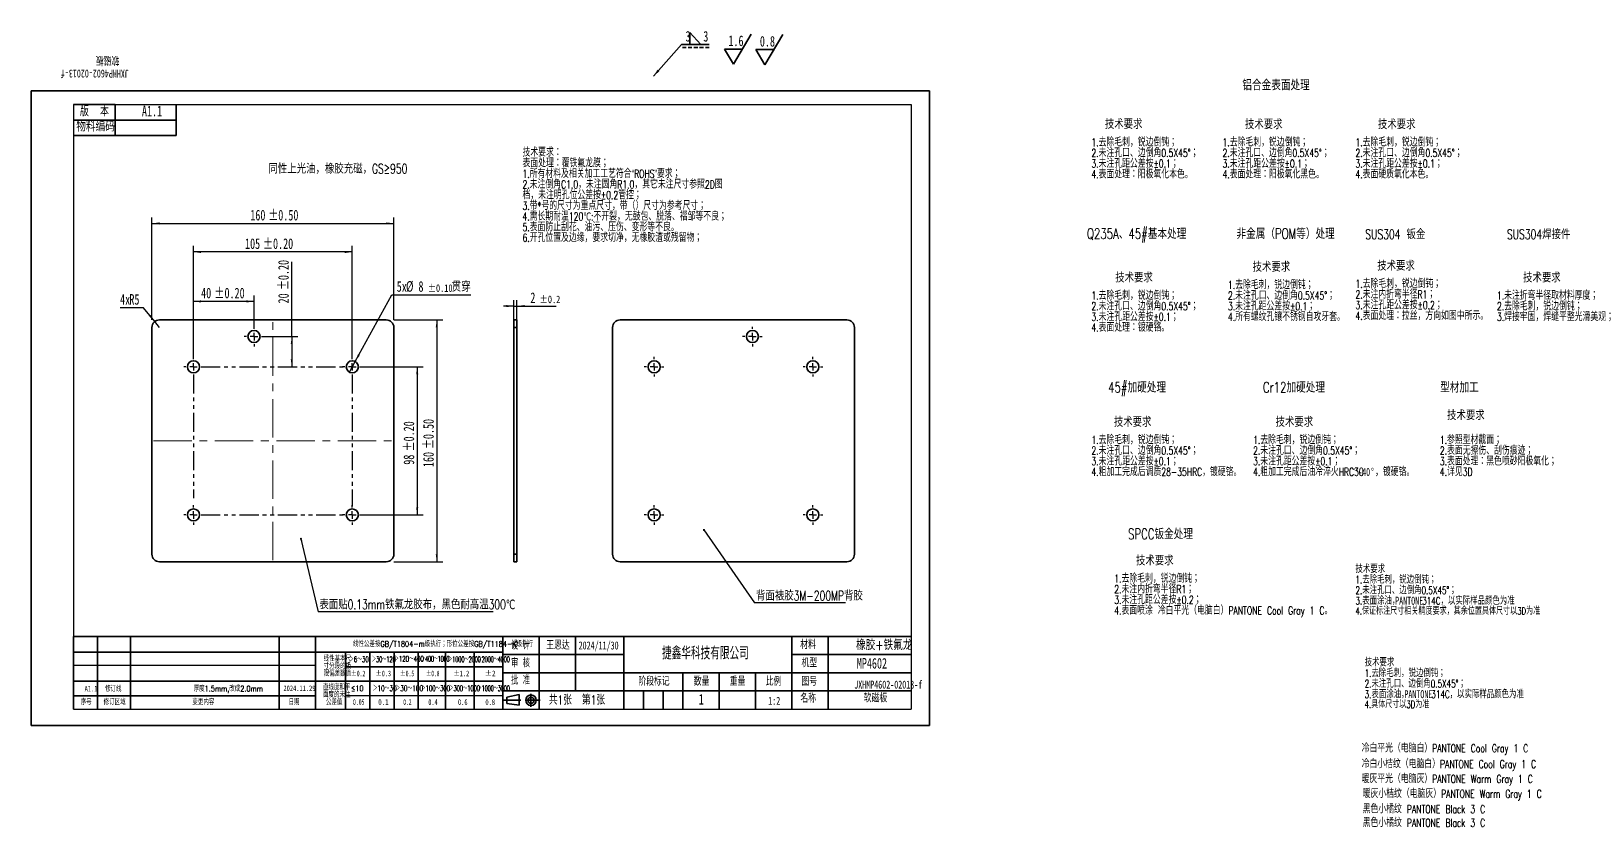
# Model space of a CAD drawing. Header units: millimetres. Extents: x 0 to 515, y -34 to 230.
import ezdxf

# ---------------------------------------------------------------- set-up
doc = ezdxf.new("R2010")
doc.units = ezdxf.units.MM
for name, pattern in [('CENTERX2', [20.32, 12.7, -2.54, 2.54, -2.54]), ('HIDDEN', [1.905, 1.27, -0.635]), ('PHANTOM', [12.7, 6.35, -1.27, 1.27, -1.27, 1.27, -1.27])]:
    doc.linetypes.add(name, pattern=pattern)
doc.layers.add('FORMAT', color=7, linetype='Continuous', lineweight=35)
for name, color, linetype in [('中心线层', 1, 'PHANTOM'), ('文字层', 5, 'Continuous'), ('标注层', 6, 'Continuous'), ('细实线层', 250, 'Continuous'), ('轮廓实线层', 7, 'Continuous')]:
    doc.layers.add(name, color=color, linetype=linetype)
doc.styles.add('SLDTEXTSTYLE0', font='TXT', dxfattribs={"width": 0.7, "bigfont": 'bigfont'})
doc.styles.add('SLDTEXTSTYLE1', font='TXT', dxfattribs={"width": 0.7})
doc.styles.add('SLDTEXTSTYLE10', font='TXT', dxfattribs={"width": 0.569954, "bigfont": 'bigfont'})
doc.styles.add('SLDTEXTSTYLE11', font='TXT', dxfattribs={"width": 0.542825, "bigfont": 'bigfont'})
doc.styles.add('SLDTEXTSTYLE12', font='TXT', dxfattribs={"width": 0.607411, "bigfont": 'bigfont'})
doc.styles.add('SLDTEXTSTYLE13', font='TXT', dxfattribs={"width": 0.494457, "bigfont": 'bigfont'})
doc.styles.add('SLDTEXTSTYLE14', font='TXT', dxfattribs={"width": 0.523419, "bigfont": 'bigfont'})
doc.styles.add('SLDTEXTSTYLE15', font='TXT', dxfattribs={"width": 0.677411})
doc.styles.add('SLDTEXTSTYLE16', font='TXT', dxfattribs={"width": 0.616681})
doc.styles.add('SLDTEXTSTYLE17', font='TXT', dxfattribs={"width": 0.592279})
doc.styles.add('SLDTEXTSTYLE18', font='TXT', dxfattribs={"width": 0.633851})
doc.styles.add('SLDTEXTSTYLE19', font='TXT', dxfattribs={"width": 0.751649})
doc.styles.add('SLDTEXTSTYLE2', font='TXT', dxfattribs={"width": 0.579353, "bigfont": 'bigfont'})
doc.styles.add('SLDTEXTSTYLE20', font='TXT', dxfattribs={"width": 0.672854})
doc.styles.add('SLDTEXTSTYLE21', font='TXT', dxfattribs={"width": 0.604873})
doc.styles.add('SLDTEXTSTYLE22', font='TXT', dxfattribs={"width": 0.692137})
doc.styles.add('SLDTEXTSTYLE23', font='TXT', dxfattribs={"width": 0.516181, "bigfont": 'bigfont'})
doc.styles.add('SLDTEXTSTYLE24', font='TXT', dxfattribs={"width": 0.786906})
doc.styles.add('SLDTEXTSTYLE25', font='TXT', dxfattribs={"width": 0.513075, "bigfont": 'bigfont'})
doc.styles.add('SLDTEXTSTYLE26', font='TXT', dxfattribs={"width": 0.6, "bigfont": 'bigfont'})
doc.styles.add('SLDTEXTSTYLE3', font='TXT', dxfattribs={"width": 0.633333, "bigfont": 'bigfont'})
doc.styles.add('SLDTEXTSTYLE4', font='TXT', dxfattribs={"width": 0.589499, "bigfont": 'bigfont'})
doc.styles.add('SLDTEXTSTYLE5', font='TXT', dxfattribs={"width": 0.526455, "bigfont": 'bigfont'})
doc.styles.add('SLDTEXTSTYLE6', font='TXT', dxfattribs={"width": 0.583287, "bigfont": 'bigfont'})
doc.styles.add('SLDTEXTSTYLE7', font='TXT', dxfattribs={"width": 0.632085})
doc.styles.add('SLDTEXTSTYLE8', font='TXT', dxfattribs={"width": 0.735068, "bigfont": 'bigfont'})
doc.styles.add('SLDTEXTSTYLE9', font='TXT', dxfattribs={"width": 0.615255, "bigfont": 'bigfont'})
doc.dimstyles.new('SLDDIMSTYLE0', dxfattribs={"dimtxt": 0.18, "dimasz": 2.5, "dimexe": 0, "dimexo": 0.0625, "dimgap": 0, "dimtad": 0, "dimtih": 1, "dimtoh": 1, "dimdec": 0, "dimrnd": 1e-09, "dimzin": 0, "dimdsep": 46, "dimtxsty": 'Standard', "dimsah": 1, "dimcen": 0.09, "dimadec": 0, "dimazin": 0, "dimtfac": 2.5, "dimtdec": 0, "dimtofl": 0, "dimtmove": 0, "dimatfit": 3, "dimfxl": 0, "dimfrac": 2, "dimtolj": 1, "dimtzin": 0, "dimarcsym": 0})
doc.dimstyles.new('SLDDIMSTYLE1', dxfattribs={"dimtxt": 3.5, "dimasz": 2.5, "dimexe": 0, "dimexo": 0.0625, "dimgap": 0.875, "dimtad": 2, "dimlfac": 2, "dimrnd": 1e-09, "dimzin": 12, "dimdsep": 46, "dimtxsty": 'SLDTEXTSTYLE1', "dimsah": 1, "dimcen": 0.09, "dimadec": 0, "dimazin": 3, "dimtol": 1, "dimtp": 0.5, "dimtm": 0.5, "dimtfac": 1, "dimtofl": 0, "dimtmove": 0, "dimatfit": 3, "dimfxl": 0, "dimfrac": 2, "dimtolj": 1, "dimtzin": 0, "dimarcsym": 0})
doc.dimstyles.new('SLDDIMSTYLE2', dxfattribs={"dimtxt": 3.5, "dimasz": 2.5, "dimexe": 0, "dimexo": 0.0625, "dimgap": 0.875, "dimtad": 2, "dimlfac": 2, "dimrnd": 1e-09, "dimzin": 12, "dimdsep": 46, "dimtxsty": 'SLDTEXTSTYLE1', "dimsah": 1, "dimcen": 0.09, "dimadec": 0, "dimazin": 3, "dimtol": 1, "dimtp": 0.2, "dimtm": 0.2, "dimtfac": 1, "dimtofl": 0, "dimtmove": 0, "dimatfit": 3, "dimfxl": 0, "dimfrac": 2, "dimtolj": 1, "dimtzin": 0, "dimarcsym": 0})
doc.dimstyles.new('SLDDIMSTYLE3', dxfattribs={"dimtxt": 3.5, "dimasz": 2.5, "dimexe": 0, "dimexo": 0.0625, "dimgap": 0.875, "dimtad": 0, "dimtih": 1, "dimtoh": 1, "dimlfac": 2, "dimrnd": 1e-09, "dimzin": 12, "dimdsep": 46, "dimtxsty": 'SLDTEXTSTYLE1', "dimblk1": 'NONE', "dimsah": 1, "dimcen": 0, "dimadec": 0, "dimazin": 3, "dimtol": 1, "dimtp": 0.1, "dimtm": 0.1, "dimtfac": 1.4, "dimtmove": 0, "dimatfit": 3, "dimldrblk": 'NONE', "dimfxl": 0, "dimfrac": 2, "dimtolj": 1, "dimtzin": 0, "dimarcsym": 0})
doc.dimstyles.new('SLDDIMSTYLE4', dxfattribs={"dimtxt": 3.5, "dimasz": 2.5, "dimexe": 0, "dimexo": 0.0625, "dimgap": 0.875, "dimtad": 0, "dimtih": 1, "dimtoh": 1, "dimlfac": 2, "dimrnd": 1e-09, "dimzin": 12, "dimdsep": 46, "dimtxsty": 'SLDTEXTSTYLE1', "dimsah": 1, "dimcen": 0, "dimadec": 0, "dimazin": 3, "dimtfac": 1, "dimtofl": 0, "dimtmove": 0, "dimatfit": 3, "dimfxl": 0, "dimfrac": 2, "dimtolj": 1, "dimtzin": 12, "dimarcsym": 0})
doc.dimstyles.new('SLDDIMSTYLE5', dxfattribs={"dimtxt": 0.18, "dimasz": 0.7, "dimexe": 0, "dimexo": 0.0625, "dimgap": 0, "dimtad": 0, "dimtih": 1, "dimtoh": 1, "dimdec": 0, "dimrnd": 1e-09, "dimzin": 0, "dimdsep": 46, "dimtxsty": 'Standard', "dimblk1": 'DOT', "dimblk2": 'DOT', "dimsah": 1, "dimcen": 0.09, "dimadec": 0, "dimazin": 0, "dimtfac": 0.7, "dimtdec": 0, "dimtofl": 0, "dimtmove": 0, "dimatfit": 3, "dimldrblk": 'DOT', "dimfxl": 0, "dimfrac": 2, "dimtolj": 1, "dimtzin": 0, "dimarcsym": 0})
doc.dimstyles.new('SLDDIMSTYLE6', dxfattribs={"dimtxt": 3.5, "dimasz": 2.5, "dimexe": 0, "dimexo": 0.0625, "dimgap": 0.875, "dimtad": 2, "dimlfac": 2, "dimrnd": 1e-09, "dimzin": 12, "dimdsep": 46, "dimtxsty": 'SLDTEXTSTYLE1', "dimsah": 1, "dimcen": 0.09, "dimadec": 0, "dimazin": 3, "dimtol": 1, "dimtp": 0.2, "dimtm": 0.2, "dimtfac": 1, "dimtdec": 1, "dimtmove": 0, "dimatfit": 0, "dimfxl": 0, "dimfrac": 2, "dimtolj": 1, "dimarcsym": 0})

# ---------------------------------------------------------------- blocks, each defined once
blk = doc.blocks.new('SW_NOTE_0')
at = {"layer": 'FORMAT', "color": 0, "attachment_point": 1}
for s, insert, char_height, style in [('技术要求', (0, 3.22), 2.5, 'SLDTEXTSTYLE0'), ('2.未注孔口、边倒角0.5X45°；', (0, -3.78), 2.5, 'SLDTEXTSTYLE0'), ('1.去除毛刺，锐边倒钝；', (0, -0.28), 2.5, 'SLDTEXTSTYLE0'), ('3.表面涂油，', (0, -7.28), 2.5, 'SLDTEXTSTYLE0'), ('PANTONE', (13.12, -7.17), 2.646, 'SLDTEXTSTYLE1'), ('314C，以实际样品颜色为准', (22.06, -7.28), 2.5, 'SLDTEXTSTYLE0'), ('；', (48.46, -7.44), 2.38, 'SLDTEXTSTYLE0'), ('4.保证标注尺寸相关精度要求，其余位置具体尺寸以3D为准', (0, -10.69), 2.3813, 'SLDTEXTSTYLE0')]:
    blk.add_mtext(s, dxfattribs=dict(at, insert=insert, char_height=char_height, style=style))
blk = doc.blocks.new('SW_NOTE_0_1')
at = {"layer": 'FORMAT', "color": 0, "attachment_point": 1}
for s, insert, char_height, style in [('技术要求', (0, 3.22), 2.5, 'SLDTEXTSTYLE0'), ('2.未注孔口、边倒角0.5X45°；', (0, -3.78), 2.5, 'SLDTEXTSTYLE0'), ('1.去除毛刺，锐边倒钝；', (0, -0.28), 2.5, 'SLDTEXTSTYLE0'), ('3.表面涂油，', (0, -7.28), 2.5, 'SLDTEXTSTYLE0'), ('PANTONE', (13.12, -7.17), 2.646, 'SLDTEXTSTYLE1'), ('314C，以实际样品颜色为准', (22.06, -7.28), 2.5, 'SLDTEXTSTYLE0'), ('；', (48.46, -7.44), 2.38, 'SLDTEXTSTYLE0'), ('4.具体尺寸以3D为准', (0, -10.69), 2.3813, 'SLDTEXTSTYLE0')]:
    blk.add_mtext(s, dxfattribs=dict(at, insert=insert, char_height=char_height, style=style))
blk = doc.blocks.new('SW_NOTE_0_2')
at = {"layer": 'FORMAT', "color": 0, "attachment_point": 1, "style": 'SLDTEXTSTYLE0'}
for s, insert, char_height in [('技术要求', (5.95, 4.09), 3.175), ('1.去除毛刺，锐边倒钝；', (-1.23, -2.12), 2.6458), ('2.未注内折弯半径R1；', (-1.23, -5.64), 2.6458), ('3.未注孔距公差按±0.2；', (-1.23, -9.17), 2.6458), ('4.表面处理：拉丝，方向如图中所示。', (-1.23, -12.7), 2.6458)]:
    blk.add_mtext(s, dxfattribs=dict(at, insert=insert, char_height=char_height))
blk = doc.blocks.new('SW_NOTE_0_3')
at = {"layer": 'FORMAT', "color": 0, "attachment_point": 1, "style": 'SLDTEXTSTYLE0'}
for s, insert, char_height in [('表面处理：覆铁氟龙膜；', (0, -0.12), 2.6458), ('技术要求：', (0, 3.41), 2.646), ('1.所有材料及相关加工工艺符合“ROHS”要求；', (0, -3.64), 2.6458), ('2.未注倒角C1.0，未注圆角R1.0，其它未注尺寸参照2D图', (0, -7.17), 2.6458), ('档，未注明孔位公差按±0.2管控；', (0, -10.7), 2.6458), ('3.带*号的尺寸为重点尺寸，带（）尺寸为参考尺寸；', (0, -14.23), 2.6458), ('4.需长期耐温120℃:不开裂，无鼓包、脱落、褶邹等不良；', (0, -17.76), 2.6458), ('5.表面防止刮花、油污、压伤、变形等不良。', (0, -21.28), 2.6458), ('6.开孔位置及边缘，要求切净，无橡胶渣或残留物；', (0, -24.81), 2.6458)]:
    blk.add_mtext(s, dxfattribs=dict(at, insert=insert, char_height=char_height))
blk = doc.blocks.new('SW_NOTE_0_4')
at = {"layer": 'FORMAT', "color": 0, "attachment_point": 1, "style": 'SLDTEXTSTYLE0'}
for s, insert, char_height in [('技术要求', (0, 4.09), 3.175), ('1.去除毛刺，锐边倒钝；', (-7.41, -2.12), 2.6458), ('2.未注孔口、边倒角0.5X45°；', (-7.41, -5.64), 2.6458), ('3.未注孔距公差按±0.1；', (-7.41, -9.17), 2.6458), ('4.表面处理：阳极氧化黑色。', (-7.41, -12.7), 2.6458)]:
    blk.add_mtext(s, dxfattribs=dict(at, insert=insert, char_height=char_height))
blk = doc.blocks.new('SW_NOTE_0_5')
at = {"layer": 'FORMAT', "color": 0, "attachment_point": 1, "style": 'SLDTEXTSTYLE0'}
for s, insert, char_height in [('技术要求', (0, 4.09), 3.175), ('1.去除毛刺，锐边倒钝；', (-4.45, -2.22), 2.6458), ('2.未注孔口、边倒角0.5X45°；', (-4.45, -5.74), 2.6458), ('3.未注孔距公差按±0.1；', (-4.45, -9.27), 2.6458), ('4.表面处理：阳极氧化本色。', (-4.45, -12.8), 2.6458)]:
    blk.add_mtext(s, dxfattribs=dict(at, insert=insert, char_height=char_height))
blk = doc.blocks.new('SW_NOTE_0_6')
at = {"layer": 'FORMAT', "color": 0, "attachment_point": 1, "style": 'SLDTEXTSTYLE0'}
for s, insert, char_height in [('技术要求', (2.38, 4.09), 3.175), ('1.参照型材截面；', (0, -4.35), 2.646), ('2.表面无擦伤、刮伤痕迹；', (0, -7.88), 2.6458), ('3.表面处理：黑色喷砂阳极氧化；', (0, -11.41), 2.6458), ('4.详见3D', (0, -14.93), 2.646)]:
    blk.add_mtext(s, dxfattribs=dict(at, insert=insert, char_height=char_height))
blk = doc.blocks.new('SW_NOTE_0_7')
at = {"layer": 'FORMAT', "color": 0, "attachment_point": 1, "style": 'SLDTEXTSTYLE0'}
for s, insert, char_height in [('技术要求', (1.19, 4.09), 3.175), ('1.去除毛刺，锐边倒钝；', (-6.67, -2.12), 2.6458), ('2.未注孔口、边倒角0.5X45°；', (-6.67, -5.64), 2.6458), ('3.未注孔距公差按±0.1；', (-6.67, -9.17), 2.6458), ('4.表面处理：镀硬铬。', (-6.67, -12.7), 2.6458)]:
    blk.add_mtext(s, dxfattribs=dict(at, insert=insert, char_height=char_height))
blk = doc.blocks.new('SW_NOTE_0_8')
at = {"layer": 'FORMAT', "color": 0, "attachment_point": 1, "style": 'SLDTEXTSTYLE0'}
for s, insert, char_height in [('技术要求', (5.95, 4.09), 3.175), ('1.去除毛刺，锐边倒钝；', (-1.23, -2.12), 2.6458), ('2.未注内折弯半径R1；', (-1.23, -5.64), 2.6458), ('3.未注孔距公差按±0.2；', (-1.23, -9.17), 2.6458), ('4.表面喷涂 冷白平光（电脑白）PANTONE Cool Gray 1 C。', (-1.23, -12.7), 2.6458)]:
    blk.add_mtext(s, dxfattribs=dict(at, insert=insert, char_height=char_height))
blk = doc.blocks.new('SW_NOTE_0_9')
at = {"layer": 'FORMAT', "color": 0, "attachment_point": 1, "style": 'SLDTEXTSTYLE0'}
for s, insert, char_height in [('技术要求', (0, 4.09), 3.175), ('1.去除毛刺，锐边倒钝；', (-8.15, -2.12), 2.6458), ('2.未注孔口、边倒角0.5X45°；', (-8.15, -5.64), 2.6458), ('3.未注孔距公差按±0.1；', (-8.15, -9.17), 2.6458), ('4.所有螺纹孔镶不锈钢自攻牙套。', (-8.15, -12.7), 2.6458)]:
    blk.add_mtext(s, dxfattribs=dict(at, insert=insert, char_height=char_height))
blk = doc.blocks.new('SW_NOTE_0_10')
at = {"layer": 'FORMAT', "color": 0, "attachment_point": 1, "style": 'SLDTEXTSTYLE0'}
for s, insert, char_height in [('技术要求', (0, 4.09), 3.175), ('1.去除毛刺，锐边倒钝；', (-7.41, -2.12), 2.6458), ('2.未注孔口、边倒角0.5X45°；', (-7.41, -5.64), 2.6458), ('3.未注孔距公差按±0.1；', (-7.41, -9.17), 2.6458), ('4.表面硬质氧化本色。', (-7.41, -12.7), 2.6458)]:
    blk.add_mtext(s, dxfattribs=dict(at, insert=insert, char_height=char_height))
blk = doc.blocks.new('SW_NOTE_0_11')
at = {"layer": 'FORMAT', "color": 0, "attachment_point": 1, "style": 'SLDTEXTSTYLE0'}
for s, insert, char_height in [('技术要求', (0, 4.09), 3.175), ('1.未注折弯半径取材料厚度；', (-8.64, -2.12), 2.6458), ('2.去除毛刺，锐边倒钝；', (-8.64, -5.64), 2.6458), ('3.焊接牢固，焊缝平整光滑美观；', (-8.64, -9.17), 2.6458)]:
    blk.add_mtext(s, dxfattribs=dict(at, insert=insert, char_height=char_height))
blk = doc.blocks.new('SW_NOTE_0_12')
at = {"layer": 'FORMAT', "color": 0, "attachment_point": 1}
for s, insert, char_height, style in [('技术要求', (0, 4.09), 3.175, 'SLDTEXTSTYLE0'), ('1.去除毛刺，锐边倒钝；', (-7.41, -2.12), 2.6458, 'SLDTEXTSTYLE0'), ('2.未注孔口、边倒角0.5X45°；', (-7.41, -5.64), 2.6458, 'SLDTEXTSTYLE0'), ('3.未注孔距公差按±0.1；', (-7.41, -9.17), 2.6458, 'SLDTEXTSTYLE0'), ('4.粗加工完成后油冷淬火HRC30', (-7.41, -12.7), 2.6458, 'SLDTEXTSTYLE0'), ('%%d', (25.92, -12.7), 2.646, 'SLDTEXTSTYLE1'), ('-40', (27.32, -12.7), 2.646, 'SLDTEXTSTYLE1'), ('%%d', (31.53, -12.7), 2.646, 'SLDTEXTSTYLE1'), ('，镀硬铬。', (32.92, -12.7), 2.646, 'SLDTEXTSTYLE0')]:
    blk.add_mtext(s, dxfattribs=dict(at, insert=insert, char_height=char_height, style=style))
blk = doc.blocks.new('SW_NOTE_0_13')
at = {"layer": 'FORMAT', "color": 0, "attachment_point": 1, "style": 'SLDTEXTSTYLE0'}
for s, insert, char_height in [('技术要求', (0, 4.09), 3.175), ('1.去除毛刺，锐边倒钝；', (-7.41, -2.12), 2.6458), ('2.未注孔口、边倒角0.5X45°；', (-7.41, -5.64), 2.6458), ('3.未注孔距公差按±0.1；', (-7.41, -9.17), 2.6458), ('4.粗加工完成后调质28-35HRC，镀硬铬。', (-7.41, -12.7), 2.6458)]:
    blk.add_mtext(s, dxfattribs=dict(at, insert=insert, char_height=char_height))
blk = doc.blocks.new('SW_NOTE_0_14')
at = {"layer": 'FORMAT', "color": 0, "char_height": 1.852, "attachment_point": 2, "style": 'SLDTEXTSTYLE0'}
for s, insert in [('线性基本尺', (6.37, 2.39)), ('寸分段的极', (6.37, -0.08)), ('限偏差数值', (6.37, -2.55))]:
    blk.add_mtext(s, dxfattribs=dict(at, insert=insert))
blk = doc.blocks.new('SW_NOTE_0_15')
at = {"layer": 'FORMAT', "color": 0, "char_height": 1.852, "attachment_point": 2, "style": 'SLDTEXTSTYLE0'}
for s, insert in [('面度的未注', (6.37, -0.08)), ('直线度和平', (6.37, 2.39)), ('公差值', (5.55, -2.55))]:
    blk.add_mtext(s, dxfattribs=dict(at, insert=insert))
blk = doc.blocks.new('SW_NOTE_0_16')
at = {"layer": 'FORMAT', "color": 0, "attachment_point": 2}
for s, insert, char_height, style in [('JXHMP4602-02013-f', (16.66, 3.41), 2.6458, 'SLDTEXTSTYLE1'), ('软磁板', (12.42, -1.12), 2.646, 'SLDTEXTSTYLE0')]:
    blk.add_mtext(s, dxfattribs=dict(at, insert=insert, char_height=char_height, style=style))
blk = doc.blocks.new('SW_NOTE_0_17')
at = {"layer": 'FORMAT', "color": 0, "attachment_point": 2, "rotation": 180}
for s, insert, char_height, style in [('软磁板', (-12.42, 1.12), 2.646, 'SLDTEXTSTYLE0'), ('JXHMP4602-02013-f', (-16.66, -3.41), 2.6458, 'SLDTEXTSTYLE1')]:
    blk.add_mtext(s, dxfattribs=dict(at, insert=insert, char_height=char_height, style=style))
blk = doc.blocks.new('SW_SFSYMBOL_0')
at = {"layer": 'FORMAT', "color": 0}
for p, q in [((1.65, -5), (7.55, 5)), ((1.65, -5), (-1.3, 0)), ((4.6, 0), (-1.3, 0))]:
    blk.add_line(p, q, dxfattribs=at)
at = {"layer": 'FORMAT', "color": 0, "insert": (0, 4.51), "char_height": 3.5, "attachment_point": 1, "style": 'SLDTEXTSTYLE1'}
blk.add_mtext('0.8', dxfattribs=at)
blk = doc.blocks.new('SW_SFSYMBOL_1')
at = {"layer": 'FORMAT', "color": 0}
for p, q in [((1.65, -5), (7.55, 5)), ((1.65, -5), (-1.3, 0)), ((4.6, 0), (-1.3, 0))]:
    blk.add_line(p, q, dxfattribs=at)
at = {"layer": 'FORMAT', "color": 0, "insert": (0, 4.51), "char_height": 3.5, "attachment_point": 1, "style": 'SLDTEXTSTYLE1'}
blk.add_mtext('1.6', dxfattribs=at)
blk = doc.blocks.new('SW_SYMBOL_WELD_FILL')
at = {"layer": 'FORMAT', "color": 0}
for p, q in [((100, 0), (100, 900)), ((100, 900), (900, 0)), ((100, 0), (900, 0))]:
    blk.add_line(p, q, dxfattribs=at)
blk = doc.blocks.new('SW_WELDSYMBOL_0')
at = {"layer": 'FORMAT', "color": 0}
blk.add_line((9.15, 0), (0, 0), dxfattribs=at)
at = {"layer": 'FORMAT', "color": 0, "linetype": 'HIDDEN'}
blk.add_line((9.15, -1), (0, -1), dxfattribs=at)
at = {"layer": 'FORMAT', "color": 0, "xscale": 0.004511737089201878, "yscale": 0.004511737089201878, "zscale": 0.004511737089201878}
blk.add_blockref('SW_SYMBOL_WELD_FILL', (2.31, 0), dxfattribs=at)
at = {"layer": 'FORMAT', "color": 0, "char_height": 3.5, "attachment_point": 1, "style": 'SLDTEXTSTYLE1'}
for insert in [(1.31, 4.51), (7.18, 4.51)]:
    blk.add_mtext('3', dxfattribs=dict(at, insert=insert))
blk = doc.blocks.new('_D')
at = {"layer": '细实线层'}
for p, q in [((120.13, 134.16), (136.31, 134.16)), ((134.31, 134.16), (134.31, 54.16)), ((120.13, 54.16), (136.31, 54.16))]:
    blk.add_line(p, q, dxfattribs=at)
for points in [[(134.31, 134.16), (133.96, 131.66), (134.66, 131.66)], [(134.31, 54.16), (134.66, 56.66), (133.96, 56.66)]]:
    blk.add_solid(points, dxfattribs=at)
at = {"layer": '细实线层', "char_height": 3.5, "attachment_point": 1, "rotation": 90, "style": 'SLDTEXTSTYLE1'}
for s, insert in [('±0.50', (129.8, 91.41)), ('160', (129.8, 85.49))]:
    blk.add_mtext(s, dxfattribs=dict(at, insert=insert))
blk = doc.blocks.new('_D_1')
at = {"layer": '细实线层'}
for p, q in [((53.88, 121.91), (53.88, 158.64)), ((106.38, 156.64), (53.88, 156.64)), ((106.38, 121.91), (106.38, 158.64))]:
    blk.add_line(p, q, dxfattribs=at)
for points in [[(53.88, 156.64), (56.38, 156.29), (56.38, 156.99)], [(106.38, 156.64), (103.88, 156.99), (103.88, 156.29)]]:
    blk.add_solid(points, dxfattribs=at)
at = {"layer": '细实线层', "char_height": 3.5, "attachment_point": 1, "style": 'SLDTEXTSTYLE1'}
for s, insert in [('105', (70.91, 161.15)), ('±0.20', (76.83, 161.15))]:
    blk.add_mtext(s, dxfattribs=dict(at, insert=insert))
blk = doc.blocks.new('_D_2')
at = {"layer": '细实线层'}
for p, q in [((53.88, 121.91), (53.88, 142.29)), ((73.88, 140.29), (53.88, 140.29)), ((73.88, 131.91), (73.88, 142.29))]:
    blk.add_line(p, q, dxfattribs=at)
for points in [[(53.88, 140.29), (56.38, 139.94), (56.38, 140.64)], [(73.88, 140.29), (71.38, 140.64), (71.38, 139.94)]]:
    blk.add_solid(points, dxfattribs=at)
at = {"layer": '细实线层', "char_height": 3.5, "attachment_point": 1, "style": 'SLDTEXTSTYLE1'}
for s, insert in [('40', (56.4, 144.81)), ('±0.20', (60.79, 144.81))]:
    blk.add_mtext(s, dxfattribs=dict(at, insert=insert))
blk = doc.blocks.new('_D_3')
at = {"layer": '细实线层'}
for p, q in [((86.37, 128.66), (86.37, 153.43)), ((77.13, 128.66), (88.37, 128.66)), ((86.37, 128.66), (86.37, 118.66))]:
    blk.add_line(p, q, dxfattribs=at)
for points in [[(86.37, 128.66), (86.02, 126.16), (86.72, 126.16)], [(86.37, 118.66), (86.72, 121.16), (86.02, 121.16)]]:
    blk.add_solid(points, dxfattribs=at)
at = {"layer": '细实线层', "char_height": 3.5, "attachment_point": 1, "rotation": 90, "style": 'SLDTEXTSTYLE1'}
for s, insert in [('±0.20', (81.86, 144.01)), ('20', (81.86, 139.62))]:
    blk.add_mtext(s, dxfattribs=dict(at, insert=insert))
blk = doc.blocks.new('_D_4')
at = {"layer": '标注层'}
for p, q in [((107.34, 120.41), (119.48, 142.47)), ((119.48, 142.47), (145.53, 142.47)), ((105.41, 116.91), (107.34, 120.41))]:
    blk.add_line(p, q, dxfattribs=at)
blk.add_solid([(107.34, 120.41), (108.85, 122.43), (108.24, 122.77)], dxfattribs=at)
at = {"layer": '标注层', "attachment_point": 1}
for s, insert, char_height, style in [('5x', (121.07, 146.98), 3.5, 'SLDTEXTSTYLE1'), ('%%c', (124.13, 147), 3.5, 'SLDTEXTSTYLE1'), ('8', (128.25, 146.98), 3.5, 'SLDTEXTSTYLE1'), ('±0.10', (131.31, 145.94), 2.5, 'SLDTEXTSTYLE1'), ('贯穿', (139.2, 146.98), 3.5, 'SLDTEXTSTYLE0')]:
    blk.add_mtext(s, dxfattribs=dict(at, insert=insert, char_height=char_height, style=style))
blk = doc.blocks.new('_None')
blk = doc.blocks.new('_D_5')
at = {"layer": '标注层'}
for p, q in [((37.32, 138.2), (29.6, 138.2)), ((41.05, 133.6), (37.32, 138.2)), ((42.63, 131.66), (41.05, 133.6))]:
    blk.add_line(p, q, dxfattribs=at)
blk.add_solid([(41.05, 133.6), (39.75, 135.76), (39.2, 135.32)], dxfattribs=at)
at = {"layer": '标注层', "char_height": 3.5, "attachment_point": 1, "style": 'SLDTEXTSTYLE1'}
for s, insert in [('4x', (29.6, 142.71)), ('R5', (32.67, 142.71))]:
    blk.add_mtext(s, dxfattribs=dict(at, insert=insert))
blk = doc.blocks.new('_D_6')
at = {"layer": '细实线层'}
for p, q in [((40.13, 134.16), (40.13, 168.08)), ((40.13, 166.08), (120.13, 166.08)), ((120.13, 134.16), (120.13, 168.08))]:
    blk.add_line(p, q, dxfattribs=at)
for points in [[(40.13, 166.08), (42.63, 165.73), (42.63, 166.43)], [(120.13, 166.08), (117.63, 166.43), (117.63, 165.73)]]:
    blk.add_solid(points, dxfattribs=at)
at = {"layer": '细实线层', "char_height": 3.5, "attachment_point": 1, "style": 'SLDTEXTSTYLE1'}
for s, insert in [('160', (72.65, 170.59)), ('±0.50', (78.56, 170.59))]:
    blk.add_mtext(s, dxfattribs=dict(at, insert=insert))
blk = doc.blocks.new('_D_7')
at = {"layer": '细实线层'}
for p, q in [((109.63, 118.66), (129.84, 118.66)), ((127.84, 118.66), (127.84, 69.66)), ((109.63, 69.66), (129.84, 69.66))]:
    blk.add_line(p, q, dxfattribs=at)
for points in [[(127.84, 118.66), (127.49, 116.16), (128.19, 116.16)], [(127.84, 69.66), (128.19, 72.16), (127.49, 72.16)]]:
    blk.add_solid(points, dxfattribs=at)
at = {"layer": '细实线层', "char_height": 3.5, "attachment_point": 1, "rotation": 90, "style": 'SLDTEXTSTYLE1'}
for s, insert in [('±0.20', (123.33, 90.64)), ('98', (123.33, 86.26))]:
    blk.add_mtext(s, dxfattribs=dict(at, insert=insert))
blk = doc.blocks.new('SW_NOTE_0_18')
at = {"layer": '文字层', "color": 0}
blk.add_line((57.89, 0), (0, 0), dxfattribs=at)
at = {"layer": '文字层', "color": 0, "insert": (0.44, 4.03), "char_height": 3.175, "attachment_point": 1, "style": 'SLDTEXTSTYLE0'}
blk.add_mtext('表面贴0.13mm铁氟龙胶布，黑色耐高温300℃', dxfattribs=at)
blk = doc.blocks.new('_Dot')
at = {"color": 0, "linetype": 'ByBlock', "lineweight": -2}
blk.add_line((-0.5, 0), (-1, 0), dxfattribs=at)
at = {"color": 0, "linetype": 'ByBlock', "const_width": 0.5}
blk.add_lwpolyline([(-0.25, 0, 1), (0.25, 0, 1)], format="xyb", close=True, dxfattribs=at)
blk = doc.blocks.new('SW_CENTERMARKSYMBOL_0')
at = {"layer": '中心线层', "color": 0}
for p, q in [((-2.5, 0), (-3.25, 0)), ((0, 0), (-1.25, 0)), ((0, 2.5), (0, 3.25)), ((0, 0), (0, 1.25)), ((0, 0), (0, -1.25)), ((0, 0), (1.25, 0)), ((2.5, 0), (49.97, 0)), ((0, -2.5), (0, -3.25))]:
    blk.add_line(p, q, dxfattribs=at)
blk = doc.blocks.new('SW_CENTERMARKSYMBOL_1')
at = {"layer": '中心线层', "color": 0}
for p, q in [((-2.5, 0), (-3.25, 0)), ((0, 0), (-1.25, 0)), ((0, 2.5), (0, 3.25)), ((0, 0), (0, 1.25)), ((0, 0), (0, -1.25)), ((0, 0), (1.25, 0)), ((2.5, 0), (3.25, 0)), ((0, -2.5), (0, -3.25))]:
    blk.add_line(p, q, dxfattribs=at)
blk = doc.blocks.new('SW_CENTERMARKSYMBOL_2')
at = {"layer": '中心线层', "color": 0}
for p, q in [((-2.5, 0), (-3.25, 0)), ((0, 0), (-1.25, 0)), ((0, 2.5), (0, 3.25)), ((0, 0), (0, 1.25)), ((0, 0), (0, -1.25)), ((0, 0), (1.25, 0)), ((2.5, 0), (3.25, 0)), ((0, -2.5), (0, -46.11))]:
    blk.add_line(p, q, dxfattribs=at)
blk = doc.blocks.new('SW_CENTERMARKSYMBOL_3')
at = {"layer": '中心线层', "color": 0}
for p, q in [((-2.5, 0), (-3.25, 0)), ((0, 0), (-1.25, 0)), ((0, 2.5), (0, 3.25)), ((0, 0), (0, 1.25)), ((0, 0), (0, -1.25)), ((0, 0), (1.25, 0)), ((2.5, 0), (50.14, 0)), ((0, -2.5), (0, -43.45))]:
    blk.add_line(p, q, dxfattribs=at)
blk = doc.blocks.new('SW_CENTERMARKSYMBOL_4')
at = {"layer": '中心线层', "color": 0}
for p, q in [((-2.5, 0), (-3.25, 0)), ((0, 0), (-1.25, 0)), ((0, 2.5), (0, 3.25)), ((0, 0), (0, 1.25)), ((0, 0), (0, -1.25)), ((0, 0), (1.25, 0)), ((2.5, 0), (3.25, 0)), ((0, -2.5), (0, -3.25))]:
    blk.add_line(p, q, dxfattribs=at)
blk = doc.blocks.new('_D_8')
at = {"layer": '细实线层'}
for p, q in [((159.83, 54.16), (159.83, 140.74)), ((160.83, 54.16), (160.83, 140.74)), ((159.83, 138.74), (156.33, 138.74)), ((159.83, 138.74), (160.83, 138.74)), ((160.83, 138.74), (173.79, 138.74))]:
    blk.add_line(p, q, dxfattribs=at)
for points in [[(159.83, 138.74), (157.33, 139.09), (157.33, 138.39)], [(160.83, 138.74), (163.33, 138.39), (163.33, 139.09)]]:
    blk.add_solid(points, dxfattribs=at)
at = {"layer": '细实线层', "attachment_point": 1, "style": 'SLDTEXTSTYLE1'}
for s, insert, char_height in [('2', (165.25, 143.26), 3.5), ('±0.2', (168.31, 142.22), 2.5)]:
    blk.add_mtext(s, dxfattribs=dict(at, insert=insert, char_height=char_height))
blk = doc.blocks.new('SW_NOTE_0_19')
at = {"layer": '文字层', "color": 0}
blk.add_line((30.09, 0), (0, 0), dxfattribs=at)
at = {"layer": '文字层', "color": 0, "insert": (0.49, 3.99), "char_height": 3.175, "attachment_point": 1, "style": 'SLDTEXTSTYLE0'}
blk.add_mtext('背面裱胶3M-200MP背胶', dxfattribs=at)
blk = doc.blocks.new('SW_CENTERMARKSYMBOL_5')
at = {"layer": '中心线层', "color": 0}
for p, q in [((-2.5, 0), (-3.25, 0)), ((0, 0), (-1.25, 0)), ((0, 2.5), (0, 3.25)), ((0, 0), (0, 1.25)), ((0, 0), (0, -1.25)), ((0, 0), (1.25, 0)), ((2.5, 0), (3.25, 0)), ((0, -2.5), (0, -3.25))]:
    blk.add_line(p, q, dxfattribs=at)
blk = doc.blocks.new('SW_CENTERMARKSYMBOL_6')
at = {"layer": '中心线层', "color": 0}
for p, q in [((-2.5, 0), (-3.25, 0)), ((0, 0), (-1.25, 0)), ((0, 2.5), (0, 3.25)), ((0, 0), (0, 1.25)), ((0, 0), (0, -1.25)), ((0, 0), (1.25, 0)), ((2.5, 0), (3.25, 0)), ((0, -2.5), (0, -3.25))]:
    blk.add_line(p, q, dxfattribs=at)
blk = doc.blocks.new('SW_CENTERMARKSYMBOL_7')
at = {"layer": '中心线层', "color": 0}
for p, q in [((-2.5, 0), (-3.25, 0)), ((0, 0), (-1.25, 0)), ((0, 2.5), (0, 3.25)), ((0, 0), (0, 1.25)), ((0, 0), (0, -1.25)), ((0, 0), (1.25, 0)), ((2.5, 0), (3.25, 0)), ((0, -2.5), (0, -3.25))]:
    blk.add_line(p, q, dxfattribs=at)
blk = doc.blocks.new('SW_CENTERMARKSYMBOL_8')
at = {"layer": '中心线层', "color": 0}
for p, q in [((-2.5, 0), (-3.25, 0)), ((0, 0), (-1.25, 0)), ((0, 2.5), (0, 3.25)), ((0, 0), (0, 1.25)), ((0, 0), (0, -1.25)), ((0, 0), (1.25, 0)), ((2.5, 0), (3.25, 0)), ((0, -2.5), (0, -3.25))]:
    blk.add_line(p, q, dxfattribs=at)
blk = doc.blocks.new('SW_CENTERMARKSYMBOL_9')
at = {"layer": '中心线层', "color": 0}
for p, q in [((-2.5, 0), (-3.25, 0)), ((0, 0), (-1.25, 0)), ((0, 2.5), (0, 3.25)), ((0, 0), (0, 1.25)), ((0, 0), (0, -1.25)), ((0, 0), (1.25, 0)), ((2.5, 0), (3.25, 0)), ((0, -2.5), (0, -3.25))]:
    blk.add_line(p, q, dxfattribs=at)

msp = doc.modelspace()

# ---------------------------------------------------------------- linework, layer by layer
at = {"color": 7, "linetype": 'Continuous', "lineweight": 35}
for p, q in [((117.6268, 134.1608), (42.6268, 134.1608)), ((159.8293, 131.6608), (159.8293, 134.1608)), ((159.8293, 134.1608), (160.8293, 134.1608)), ((160.8293, 134.1608), (160.8293, 131.6608)), ((194.919, 134.1608), (269.919, 134.1608)), ((40.1268, 131.6608), (40.1268, 56.6608)), ((120.1268, 56.6608), (120.1268, 131.6608)), ((160.8293, 131.6608), (159.8293, 131.6608)), ((159.8293, 131.6608), (159.8293, 56.6608)), ((160.8293, 131.6608), (160.8293, 56.6608)), ((192.419, 56.6608), (192.419, 131.6608)), ((272.419, 131.6608), (272.419, 56.6608)), ((159.8293, 56.6608), (160.8293, 56.6608)), ((159.8293, 54.1608), (159.8293, 56.6608)), ((160.8293, 56.6608), (160.8293, 54.1608)), ((42.6268, 54.1608), (117.6268, 54.1608)), ((160.8293, 54.1608), (159.8293, 54.1608)), ((269.919, 54.1608), (194.919, 54.1608)), ((94.1856, 14.6297), (14.1856, 14.6297))]:
    msp.add_line(p, q, dxfattribs=at)
for centre in [(73.8768, 128.6608), (238.669, 128.6608), (53.8768, 118.6608), (106.3768, 118.6608), (206.169, 118.6608), (258.669, 118.6608), (53.8768, 69.6608), (106.3768, 69.6608), (206.169, 69.6608), (258.669, 69.6608)]:
    msp.add_circle(centre, 2, dxfattribs=at)
for centre, start, end in [((42.6268, 131.6608), 90, 180), ((117.6268, 131.6608), 0, 90), ((194.919, 131.6608), 90, 180), ((269.919, 131.6608), 0, 90), ((42.6268, 56.6608), 180, 270), ((117.6268, 56.6608), 270, 0), ((194.919, 56.6608), 180, 270), ((269.919, 56.6608), 270, 0)]:
    msp.add_arc(centre, 2.5, start, end, dxfattribs=at)
at = {"layer": 'FORMAT'}
for p, q in [((0.1856, 209.9508), (297.1856, 209.9508)), ((0.1856, 209.9508), (0.1856, -0.0492)), ((297.1856, 209.9508), (297.1856, -0.0492)), ((27.9356, 205.4508), (27.9356, 195.1317)), ((48.1787, 205.4508), (48.1787, 195.1317)), ((14.1856, 200.277), (48.1787, 200.277)), ((14.1856, 195.1317), (48.1787, 195.1317)), ((14.1856, 29.4508), (14.1856, 5.4508)), ((156.1856, 29.4508), (14.1856, 29.4508)), ((22.1766, 29.4508), (22.1766, 5.4508)), ((33.036, 29.4508), (33.036, 5.4508)), ((82.1998, 29.4508), (82.1998, 5.4508)), ((94.1856, 5.4508), (94.1856, 29.4508)), ((156.1856, 29.4508), (156.1856, 5.4508)), ((168.1856, 29.4508), (156.1856, 29.4508)), ((156.1856, 29.4508), (251.6856, 29.4508)), ((156.1856, 29.4508), (156.1856, 5.4508)), ((168.1856, 29.4508), (168.1856, 5.4508)), ((180.1856, 29.4508), (180.1856, 11.4508)), ((196.1856, 29.4508), (196.1856, 5.4508)), ((251.6856, 29.4508), (251.6856, 5.4508)), ((251.6856, 29.4508), (291.1856, 29.4508)), ((263.6856, 29.4508), (263.6856, 5.4508)), ((156.1856, 24.2297), (14.1856, 24.2297)), ((104.1856, 5.4508), (104.1856, 24.2297)), ((112.1856, 24.2297), (112.1856, 5.4508)), ((120.1856, 5.4508), (120.1856, 24.2297)), ((128.1856, 5.4508), (128.1856, 24.2297)), ((137.1856, 5.4508), (137.1856, 24.2297)), ((146.6856, 24.2297), (146.6856, 5.4508)), ((196.1856, 23.4508), (156.1856, 23.4508)), ((251.6856, 23.4508), (291.1856, 23.4508)), ((104.1856, 19.4297), (156.1856, 19.4297)), ((156.1856, 17.4508), (291.1856, 17.4508)), ((215.6856, 5.4508), (215.6856, 17.4508)), ((227.6856, 17.4508), (227.6856, 5.4508)), ((239.6856, 17.4508), (239.6856, 5.4508)), ((94.1856, 14.6297), (156.1856, 14.6297)), ((196.1856, 11.4508), (156.1856, 11.4508)), ((165.4657, 10.4476), (165.4657, 6.1755)), ((291.1856, 11.4508), (196.1856, 11.4508)), ((202.6856, 5.4508), (202.6856, 11.4508)), ((209.1856, 11.4508), (209.1856, 5.4508)), ((94.1856, 9.8297), (14.1856, 9.8297)), ((162.132, 8.347), (156.1273, 8.347)), ((157.4657, 9.3408), (161.5717, 10.2256)), ((157.4657, 9.3408), (157.4657, 7.3107)), ((161.5717, 6.7291), (157.4657, 7.3107)), ((161.5717, 10.2256), (161.5717, 6.7291)), ((168.548, 8.347), (163.7157, 8.347)), ((0.1856, -0.0492), (297.1856, -0.0492))]:
    msp.add_line(p, q, dxfattribs=at)
at = {"layer": 'FORMAT', "lineweight": 25}
for p, q in [((27.9356, 205.4508), (14.1856, 205.4508)), ((14.1856, 205.4508), (14.1856, 200.277)), ((27.9356, 205.4508), (27.9356, 200.277)), ((27.9356, 200.277), (14.1856, 200.277)), ((94.1856, 19.8508), (14.1856, 19.8508)), ((14.1856, 5.4508), (91.9906, 5.4508)), ((156.1856, 9.8297), (104.1856, 9.8297))]:
    msp.add_line(p, q, dxfattribs=at)
at = {"layer": 'FORMAT'}
for radius in [1.75, 1]:
    msp.add_circle((165.4657, 8.347), radius, dxfattribs=at)
at = {"layer": '中心线层', "linetype": 'CENTERX2', "lineweight": 18}
for p, q in [((80.1268, 54.6608), (80.1268, 133.6608)), ((40.6268, 94.1608), (119.6268, 94.1608))]:
    msp.add_line(p, q, dxfattribs=at)
at = {"layer": '轮廓实线层'}
for p, q in [((14.1856, 205.4508), (291.1856, 205.4508)), ((14.1856, 205.4508), (14.1856, 5.4508)), ((291.1856, 205.4508), (291.1856, 5.4508)), ((14.1856, 5.4508), (291.1856, 5.4508))]:
    msp.add_line(p, q, dxfattribs=at)

# ---------------------------------------------------------------- block references
at = {"layer": 'FORMAT'}
for name, p in [('SW_WELDSYMBOL_0', (215.25, 225.234)), ('SW_SFSYMBOL_1', (230.7395, 223.7422)), ('SW_SFSYMBOL_0', (241.1449, 223.5927)), ('SW_NOTE_0_17', (37.914, 217.7072)), ('SW_NOTE_0_5', (355.2143, 196.4532)), ('SW_NOTE_0_4', (401.5393, 196.3532)), ('SW_NOTE_0_10', (445.4845, 196.3532)), ('SW_NOTE_0_3', (162.6558, 187.4764)), ('SW_NOTE_0_7', (357.4368, 145.6546)), ('SW_NOTE_0_9', (404.0593, 149.1823)), ('SW_NOTE_0_2', (439.3109, 149.5681)), ('SW_NOTE_0_11', (493.4903, 145.6546)), ('SW_NOTE_0_6', (465.9759, 100.1265)), ('SW_NOTE_0_13', (358.1777, 97.8932)), ('SW_NOTE_0_12', (411.6382, 97.8932)), ('SW_NOTE_0_8', (359.5563, 52.0491)), ('SW_NOTE_0', (438.0762, 49.7618)), ('SW_NOTE_0_14', (95.0551, 20.6941)), ('SW_NOTE_0_1', (441.1141, 18.8518)), ('SW_NOTE_0_15', (94.8475, 11.2307)), ('SW_NOTE_0_16', (266.9349, 11.441))]:
    msp.add_blockref(name, p, dxfattribs=at)
at = {"layer": '中心线层'}
for name, p in [('SW_CENTERMARKSYMBOL_1', (73.8768, 128.6608)), ('SW_CENTERMARKSYMBOL_6', (238.669, 128.6608)), ('SW_CENTERMARKSYMBOL_3', (53.8768, 118.6608)), ('SW_CENTERMARKSYMBOL_2', (106.3768, 118.6608)), ('SW_CENTERMARKSYMBOL_7', (206.169, 118.6608)), ('SW_CENTERMARKSYMBOL_8', (258.669, 118.6608)), ('SW_CENTERMARKSYMBOL_0', (53.8768, 69.6608)), ('SW_CENTERMARKSYMBOL_4', (106.3768, 69.6608)), ('SW_CENTERMARKSYMBOL_9', (206.169, 69.6608)), ('SW_CENTERMARKSYMBOL_5', (258.669, 69.6608))]:
    msp.add_blockref(name, p, dxfattribs=at)
at = {"layer": '文字层'}
for name, p in [('SW_NOTE_0_18', (95.0568, 37.6114)), ('SW_NOTE_0_19', (239.3763, 40.5361))]:
    msp.add_blockref(name, p, dxfattribs=at)

# ---------------------------------------------------------------- texts
at = {"layer": 'FORMAT'}
for s, insert, char_height, attachment_point, style in [('铝合金表面处理', (400.6715, 213.6273), 3.5, 1, 'SLDTEXTSTYLE0'), ('版  本', (16.3148, 205.0299), 3.5, 1, 'SLDTEXTSTYLE26'), ('A1.1', (40.1513, 205.0299), 3.5, 2, 'SLDTEXTSTYLE1'), ('物料编码', (15.1178, 199.9773), 3.5, 1, 'SLDTEXTSTYLE0'), ('同性上光油，橡胶充磁，GS≥950', (101.6264, 185.7832), 3.175, 2, 'SLDTEXTSTYLE0'), ('Q235A、45#基本处理', (349.3172, 164.4569), 3.5, 1, 'SLDTEXTSTYLE0'), ('非金属（POM等）处理', (398.7222, 164.4569), 3.5, 1, 'SLDTEXTSTYLE0'), ('SUS304 钣金', (441.341, 164.0645), 3.175, 1, 'SLDTEXTSTYLE0'), ('SUS304焊接件', (488.1716, 164.0645), 3.175, 1, 'SLDTEXTSTYLE0'), ('45#加硬处理', (356.3086, 113.6222), 3.5, 1, 'SLDTEXTSTYLE0'), ('Cr12加硬处理', (407.4827, 113.6222), 3.5, 1, 'SLDTEXTSTYLE0'), ('型材加工', (466.0943, 113.6222), 3.5, 1, 'SLDTEXTSTYLE0'), ('SPCC钣金处理', (362.8855, 65.1155), 3.5, 1, 'SLDTEXTSTYLE0'), ('线性公差按GB/T1804-m级执行；形位公差按GB/T1184-K级执行', (136.3831, 27.9234), 1.852083, 2, 'SLDTEXTSTYLE0'), ('设 计', (158.893, 27.7982), 2.64583, 1, 'SLDTEXTSTYLE3'), ('王恩达', (170.4912, 27.7982), 2.64583, 1, 'SLDTEXTSTYLE0'), ('2024/11/30', (181.2159, 27.7982), 2.64583, 1, 'SLDTEXTSTYLE1'), ('捷鑫华科技有限公司', (208.7875, 26.0649), 4.23333, 1, 'SLDTEXTSTYLE2'), ('材料', (254.5004, 27.981), 2.64583, 1, 'SLDTEXTSTYLE0'), ('橡胶+铁氟龙', (282.2646, 28.4412), 3.5, 2, 'SLDTEXTSTYLE0'), ('＞6～30', (105.3457, 22.8184), 1.85208, 1, 'SLDTEXTSTYLE4'), ('＞30～120', (112.8687, 22.8184), 1.85208, 1, 'SLDTEXTSTYLE5'), ('＞120～400', (120.2405, 22.979), 1.85208, 1, 'SLDTEXTSTYLE6'), ('＞400～1000', (129.208, 22.979), 1.85208, 1, 'SLDTEXTSTYLE13'), ('＞1000～2000', (138.0609, 22.8184), 1.85208, 1, 'SLDTEXTSTYLE14'), ('＞2000～4000', (147.8019, 22.8184), 1.85208, 1, 'SLDTEXTSTYLE23'), ('审 核', (158.8955, 21.9571), 2.64583, 1, 'SLDTEXTSTYLE3'), ('机型', (254.9054, 21.9571), 2.64583, 1, 'SLDTEXTSTYLE0'), ('MP4602', (273.1884, 22.3202), 3.5, 1, 'SLDTEXTSTYLE1'), ('±0.2', (105.9442, 18.1427), 1.85208, 1, 'SLDTEXTSTYLE7'), ('±0.3', (114.0606, 18.1427), 1.85208, 1, 'SLDTEXTSTYLE15'), ('±0.5', (122.1662, 18.1427), 1.85208, 1, 'SLDTEXTSTYLE16'), ('±0.8', (130.7171, 18.1427), 1.85208, 1, 'SLDTEXTSTYLE17'), ('±1.2', (139.7998, 18.1427), 1.85208, 1, 'SLDTEXTSTYLE22'), ('±2', (150.1754, 18.1427), 1.85208, 1, 'SLDTEXTSTYLE24'), ('批 准', (158.8955, 16.2214), 2.64583, 1, 'SLDTEXTSTYLE3'), ('阶段标记', (200.9404, 15.8516), 2.64583, 1, 'SLDTEXTSTYLE0'), ('数量', (219.2615, 15.8516), 2.64583, 1, 'SLDTEXTSTYLE0'), ('重量', (231.1732, 15.8516), 2.64583, 1, 'SLDTEXTSTYLE0'), ('比例', (243.0584, 15.8516), 2.64583, 1, 'SLDTEXTSTYLE0'), ('图号', (254.9054, 15.8516), 2.64583, 1, 'SLDTEXTSTYLE0'), ('A1.1', (17.8745, 13.1147), 1.85208, 1, 'SLDTEXTSTYLE1'), ('修订线', (24.6113, 13.0437), 1.85208, 1, 'SLDTEXTSTYLE0'), ('厚度1.5mm,改成2.0mm', (53.9305, 13.1147), 1.852083, 1, 'SLDTEXTSTYLE0'), ('2024.11.29', (83.6166, 13.2336), 1.85208, 1, 'SLDTEXTSTYLE1'), ('≤10', (105.8994, 13.2336), 1.85208, 1, 'SLDTEXTSTYLE8'), ('＞10～30', (113.1568, 13.2336), 1.85208, 1, 'SLDTEXTSTYLE12'), ('＞30～100', (120.6328, 13.2336), 1.85208, 1, 'SLDTEXTSTYLE9'), ('＞100～300', (129.1344, 13.2336), 1.85208, 1, 'SLDTEXTSTYLE10'), ('＞300～1000', (138.4253, 13.2336), 1.85208, 1, 'SLDTEXTSTYLE11'), ('＞1000～3000', (147.8431, 13.2336), 1.85208, 1, 'SLDTEXTSTYLE25'), ('1', (220.958, 10.4198), 3.5, 1, 'SLDTEXTSTYLE1'), ('名称', (254.5224, 10.2316), 2.64583, 1, 'SLDTEXTSTYLE0'), ('序号', (16.5814, 8.6674), 1.85208, 1, 'SLDTEXTSTYLE0'), ('修订区域', (24.1557, 8.6674), 1.85208, 1, 'SLDTEXTSTYLE0'), ('变更内容', (53.4983, 8.6674), 1.85208, 1, 'SLDTEXTSTYLE0'), ('日期', (85.2975, 8.6674), 1.85208, 1, 'SLDTEXTSTYLE0'), ('0.05', (106.5853, 8.6792), 1.85208, 1, 'SLDTEXTSTYLE18'), ('0.1', (114.9609, 8.6792), 1.85208, 1, 'SLDTEXTSTYLE19'), ('0.2', (123.2299, 8.6792), 1.85208, 1, 'SLDTEXTSTYLE21'), ('0.4', (131.5166, 8.6674), 1.85208, 1, 'SLDTEXTSTYLE20'), ('0.6', (141.3219, 8.6674), 1.85208, 1, 'SLDTEXTSTYLE1'), ('0.8', (150.3932, 8.6674), 1.85208, 1, 'SLDTEXTSTYLE1'), ('共1张', (171.337, 9.8974), 3, 1, 'SLDTEXTSTYLE0'), ('第1张', (182.2886, 9.8974), 3, 1, 'SLDTEXTSTYLE0'), ('1:2', (245.8983, 9.4834), 2.64583, 2, 'SLDTEXTSTYLE1'), ('冷白平光（电脑白）PANTONE Cool Gray 1 C', (440.1054, -6.2331), 2.645833, 1, 'SLDTEXTSTYLE0'), ('冷白小桔纹（电脑白）PANTONE Cool Gray 1 C', (440.1054, -11.4365), 2.645833, 1, 'SLDTEXTSTYLE0'), ('暖灰平光（电脑灰）PANTONE Warm Gray 1 C', (440.1054, -16.367), 2.645833, 1, 'SLDTEXTSTYLE0'), ('暖灰小桔纹（电脑灰）PANTONE Warm Gray 1 C', (440.4503, -21.282), 2.645833, 1, 'SLDTEXTSTYLE0'), ('黑色小橘纹 PANTONE Black 3 C', (440.4503, -26.3599), 2.645833, 1, 'SLDTEXTSTYLE0'), ('黑色小橘纹 PANTONE Black 3 C', (440.4503, -30.886), 2.645833, 1, 'SLDTEXTSTYLE0')]:
    msp.add_mtext(s, dxfattribs=dict(at, insert=insert, char_height=char_height, attachment_point=attachment_point, style=style))

# ---------------------------------------------------------------- dimensions: what is measured, and where the dimension line sits
at = {"layer": '标注层'}
dim = msp.add_diameter_dim_2p(p1=(105.4127, 116.9086), p2=(107.341, 120.4131), text='5x<> 贯穿', dimstyle='SLDDIMSTYLE3', dxfattribs=at)
dim.commit()
dim.dimension.update_dxf_attribs({"geometry": '_D_4', "text_midpoint": (133.2997, 145.1552), "dimtype": 163})
dim = msp.add_radius_dim(center=(42.6268, 131.6608), mpoint=(41.0515, 133.602), text='4x<>', dimstyle='SLDDIMSTYLE4', dxfattribs=at)
dim.commit()
dim.dimension.update_dxf_attribs({"geometry": '_D_5', "text_midpoint": (32.6655, 140.3653), "dimtype": 164})
at = {"layer": '细实线层'}
for base, p1, p2, angle, dimstyle, picture, middle in [((120.1268, 166.0765), (40.1268, 134.1608), (120.1268, 134.1608), 0, 'SLDDIMSTYLE1', '_D_6', (80.3144, 166.0765)), ((53.8768, 158.8012), (106.3768, 118.6608), (53.8768, 118.6608), 0, 'SLDDIMSTYLE2', '_D_1', (78.5776, 158.8012)), ((86.3721, 118.6608), (77.1268, 128.6608), (104.0163, 118.6608), 90, 'SLDDIMSTYLE2', '_D_3', (86.3721, 146.5232)), ((53.8768, 140.2942), (73.8768, 128.6608), (53.8768, 118.6608), 0, 'SLDDIMSTYLE2', '_D_2', (63.3038, 140.2942)), ((132.1481, 54.1608), (120.1268, 134.1608), (120.1268, 54.1608), 90, 'SLDDIMSTYLE1', '_D', (132.1481, 93.1583)), ((125.6712, 69.6608), (106.3768, 118.6608), (106.3768, 69.6608), 90, 'SLDDIMSTYLE2', '_D_7', (125.6712, 93.1583))]:
    dim = msp.add_linear_dim(base=base, p1=p1, p2=p2, angle=angle, dimstyle=dimstyle, dxfattribs=at)
    dim.commit()
    dim.dimension.update_dxf_attribs({"geometry": picture, "text_midpoint": middle, "dimtype": 160})
dim = msp.add_linear_dim(base=(160.8293, 140.9105), p1=(159.8293, 54.1608), p2=(160.8293, 54.1608), dimstyle='SLDDIMSTYLE6', dxfattribs=at)
dim.commit()
dim.dimension.update_dxf_attribs({"geometry": '_D_8', "text_midpoint": (169.5168, 140.9105), "dimtype": 160})

# ---------------------------------------------------------------- leaders
at = {"layer": 'FORMAT'}
msp.add_leader([(205.944, 214.7991), (215.25, 225.234)], dimstyle='SLDDIMSTYLE0', dxfattribs=at)
at = {"layer": '文字层'}
for points in [[(89.3974, 61.7574), (95.0568, 37.6114)], [(222.6416, 64.6996), (239.3763, 40.5361)]]:
    msp.add_leader(points, dimstyle='SLDDIMSTYLE5', dxfattribs=at)

doc.saveas('drawing.dxf')
